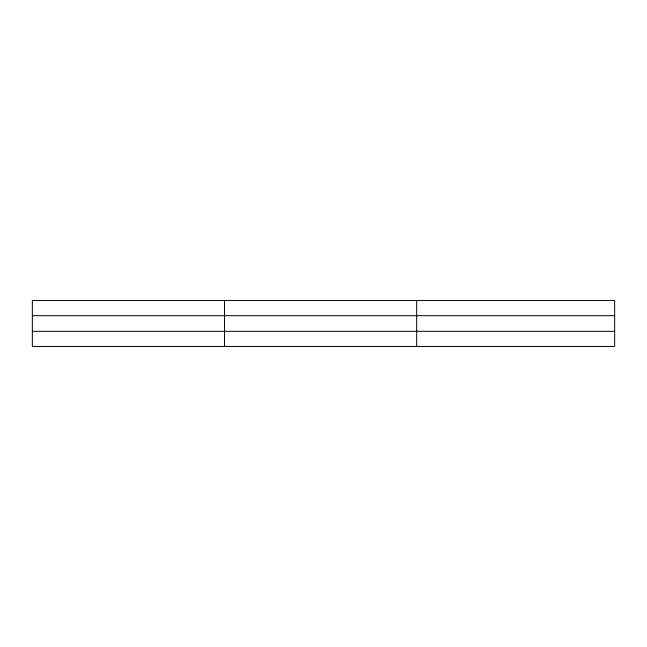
<?xml version="1.0" encoding="UTF-8"?>
<svg xmlns="http://www.w3.org/2000/svg" width="647" height="647" viewBox="0 0 647 647"><rect width="100%" height="100%" fill="white"/><g stroke="black" fill="none" stroke-linecap="round" stroke-linejoin="round"><path stroke-width="0.97" d="M224.509 346.468L224.509 300.531M416.668 346.468L416.668 300.531M614.65 315.687L614.65 300.531L32.35 300.531L32.35 346.468L614.65 346.468L614.65 315.687L32.35 315.687M32.35 331.313L614.65 331.313"/></g></svg>
